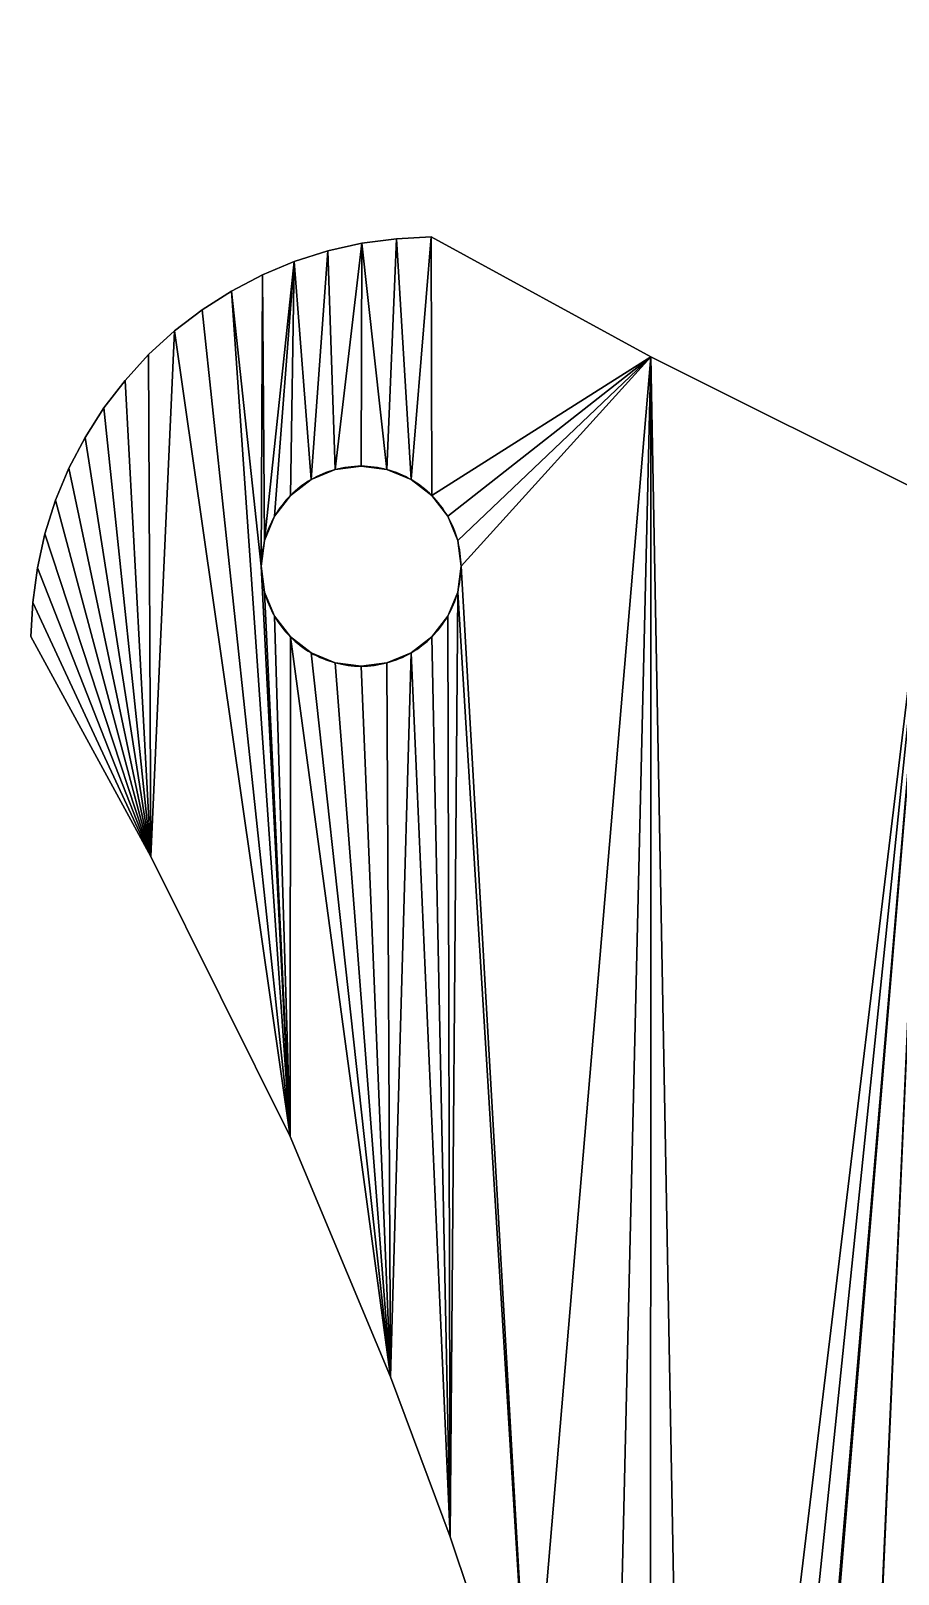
# Model space of a CAD drawing. Header units: inches. Extents: x -40 to 40, y -39.9 to 40.1.
# Drawn here: x -18.47 to -14.13, y 11.96 to 19.67 of the extents above; entities that cross this region are included whole.
import ezdxf

# ---------------------------------------------------------------- set-up
doc = ezdxf.new("R2010")
doc.units = ezdxf.units.IN
doc.header["$MEASUREMENT"] = 0
doc.layers.get('0').update_dxf_attribs({"color": 13})
doc.layers.add('Layer 1', color=7, linetype='Continuous')

# ---------------------------------------------------------------- blocks, each defined once
blk = doc.blocks.new('Group#103')
for p, q in [((23.0211, 57.3338), (22.9005, 57.2839)), ((23.1505, 57.3509), (23.0211, 57.3338)), ((23.0211, 57.3338, 1.5), (23.0211, 57.3338)), ((23.1505, 57.3509, 1.5), (23.1505, 57.3509)), ((23.2799, 57.3338), (23.1505, 57.3509)), ((23.2799, 57.3338, 1.5), (23.2799, 57.3338)), ((23.4005, 57.2839), (23.2799, 57.3338)), ((22.9005, 57.2839), (22.797, 57.2044)), ((22.9005, 57.2839, 1.5), (22.9005, 57.2839)), ((23.5041, 57.2044), (23.4005, 57.2839)), ((23.4005, 57.2839, 1.5), (23.4005, 57.2839)), ((22.797, 57.2044), (22.7175, 57.1009)), ((22.797, 57.2044, 1.5), (22.797, 57.2044)), ((23.5041, 57.2044, 1.5), (23.5041, 57.2044)), ((23.5835, 57.1009), (23.5041, 57.2044)), ((22.7175, 57.1009), (22.6676, 56.9803)), ((22.7175, 57.1009, 1.5), (22.7175, 57.1009)), ((23.6335, 56.9803), (23.5835, 57.1009)), ((23.5835, 57.1009, 1.5), (23.5835, 57.1009)), ((22.6676, 56.9803), (22.6505, 56.8509)), ((22.6676, 56.9803, 1.5), (22.6676, 56.9803)), ((23.6335, 56.9803, 1.5), (23.6335, 56.9803)), ((23.6505, 56.8509), (23.6335, 56.9803)), ((22.6505, 56.8509, 1.5), (22.6505, 56.8509)), ((22.6505, 56.8509), (22.6676, 56.7214)), ((23.6505, 56.8509), (23.6335, 56.7214)), ((23.6505, 56.8509, 1.5), (23.6505, 56.8509)), ((22.6676, 56.7214), (22.7175, 56.6009)), ((22.6676, 56.7214, 1.5), (22.6676, 56.7214)), ((23.6335, 56.7214), (23.5835, 56.6009)), ((23.6335, 56.7214, 1.5), (23.6335, 56.7214)), ((22.7175, 56.6009, 1.5), (22.7175, 56.6009)), ((22.7175, 56.6009), (22.797, 56.4973)), ((23.5835, 56.6009), (23.5041, 56.4973)), ((23.5835, 56.6009, 1.5), (23.5835, 56.6009)), ((22.797, 56.4973, 1.5), (22.797, 56.4973)), ((22.9005, 56.4178), (22.797, 56.4973)), ((23.5041, 56.4973), (23.4005, 56.4178)), ((23.5041, 56.4973, 1.5), (23.5041, 56.4973)), ((22.9005, 56.4178, 1.5), (22.9005, 56.4178)), ((23.0211, 56.3679), (22.9005, 56.4178)), ((23.4005, 56.4178), (23.2799, 56.3679)), ((23.4005, 56.4178, 1.5), (23.4005, 56.4178)), ((23.1505, 56.3509), (23.0211, 56.3679)), ((23.0211, 56.3679, 1.5), (23.0211, 56.3679)), ((23.2799, 56.3679), (23.1505, 56.3509)), ((23.1505, 56.3509, 1.5), (23.1505, 56.3509)), ((23.2799, 56.3679, 1.5), (23.2799, 56.3679))]:
    blk.add_line(p, q)
for start, end in [(105, 120), (90, 105), (75, 90), (60, 75), (120, 135), (45, 60), (135, 150), (30, 45), (150, 165), (15, 30), (165, 180), (0, 15), (180, 195), (345, 0), (195, 210), (330, 345), (210, 225), (315, 330), (225, 240), (300, 315), (240, 255), (285, 300), (255, 270), (270, 285)]:
    blk.add_arc((23.1505, 56.8509, 1.5), 0.5, start, end)
at = {"layer": 'Layer 1', "color": 163}
for p, q in [((23.3276, 58.4885), (23.1541, 58.4652)), ((23.3276, 58.4885, 1.5), (23.1541, 58.4652, 1.5)), ((23.5002, 58.4969), (23.3276, 58.4885)), ((23.5002, 58.4969, 1.5), (23.3276, 58.4885, 1.5)), ((24.5997, 57.8971), (23.5002, 58.4969)), ((24.5997, 57.8971, 1.5), (23.5002, 58.4969, 1.5)), ((22.9848, 58.4277), (22.8165, 58.3741)), ((22.9848, 58.4277, 1.5), (22.8165, 58.3741, 1.5)), ((23.1541, 58.4652), (22.9848, 58.4277)), ((23.1541, 58.4652, 1.5), (22.9848, 58.4277, 1.5)), ((22.8165, 58.3741), (22.6567, 58.3078)), ((22.8165, 58.3741, 1.5), (22.6567, 58.3078, 1.5)), ((22.6567, 58.3078), (22.5025, 58.2267)), ((22.6567, 58.3078, 1.5), (22.5025, 58.2267, 1.5)), ((22.5025, 58.2267), (22.355, 58.1328)), ((22.5025, 58.2267, 1.5), (22.355, 58.1328, 1.5)), ((22.355, 58.1328), (22.2171, 58.027)), ((22.355, 58.1328, 1.5), (22.2171, 58.027, 1.5)), ((22.2171, 58.027), (22.0877, 57.9095)), ((22.2171, 58.027, 1.5), (22.0877, 57.9095, 1.5)), ((22.0877, 57.9095), (21.9706, 57.78)), ((22.0877, 57.9095, 1.5), (21.9706, 57.78, 1.5)), ((26, 57.1986), (24.5997, 57.8971)), ((26, 57.1986, 1.5), (24.5997, 57.8971, 1.5)), ((21.9706, 57.78), (21.8643, 57.6425)), ((21.9706, 57.78, 1.5), (21.8643, 57.6425, 1.5)), ((21.8643, 57.6425), (21.7704, 57.4951)), ((21.8643, 57.6425, 1.5), (21.7704, 57.4951, 1.5)), ((21.7704, 57.4951), (21.6893, 57.3406)), ((21.7704, 57.4951, 1.5), (21.6893, 57.3406, 1.5)), ((21.6893, 57.3406), (21.623, 57.1807)), ((21.6893, 57.3406, 1.5), (21.623, 57.1807, 1.5)), ((21.623, 57.1807), (21.5694, 57.0128)), ((21.623, 57.1807, 1.5), (21.5694, 57.0128, 1.5)), ((21.5694, 57.0128), (21.5323, 56.8431)), ((21.5694, 57.0128, 1.5), (21.5323, 56.8431, 1.5)), ((21.5323, 56.8431), (21.5087, 56.6695)), ((21.5323, 56.8431, 1.5), (21.5087, 56.6695, 1.5)), ((21.5087, 56.6695), (21.4993, 56.4998)), ((21.5087, 56.6695, 1.5), (21.4993, 56.4998, 1.5)), ((22.0986, 55.4003), (21.4993, 56.4998)), ((22.0986, 55.4003, 1.5), (21.4993, 56.4998, 1.5)), ((22.796, 54), (22.0986, 55.4003)), ((22.796, 54, 1.5), (22.0986, 55.4003, 1.5)), ((23.2973, 52.7985), (22.796, 54)), ((23.2973, 52.7985, 1.5), (22.796, 54, 1.5)), ((23.5965, 51.9994), (23.2973, 52.7985)), ((23.5965, 51.9994, 1.5), (23.2973, 52.7985, 1.5)), ((23.9975, 50.8004), (23.5965, 51.9994)), ((23.9975, 50.8004, 1.5), (23.5965, 51.9994, 1.5))]:
    blk.add_line(p, q, dxfattribs=at)
at = {"layer": 'Layer 1'}
for p, q in [((23.3276, 58.4885), (23.3276, 58.4885, 1.5)), ((23.5002, 58.4969), (23.5002, 58.4969, 1.5)), ((22.9848, 58.4277), (22.9848, 58.4277, 1.5)), ((23.1541, 58.4652), (23.1541, 58.4652, 1.5)), ((22.8165, 58.3741), (22.8165, 58.3741, 1.5)), ((22.6567, 58.3078), (22.6567, 58.3078, 1.5)), ((22.5025, 58.2267), (22.5025, 58.2267, 1.5)), ((22.355, 58.1328), (22.355, 58.1328, 1.5)), ((22.2171, 58.027), (22.2171, 58.027, 1.5)), ((22.0877, 57.9095), (22.0877, 57.9095, 1.5)), ((24.5997, 57.8971), (24.5997, 57.8971, 1.5)), ((21.9706, 57.78), (21.9706, 57.78, 1.5)), ((21.8643, 57.6425), (21.8643, 57.6425, 1.5)), ((21.7704, 57.4951), (21.7704, 57.4951, 1.5)), ((21.6893, 57.3406), (21.6893, 57.3406, 1.5)), ((21.623, 57.1807), (21.623, 57.1807, 1.5)), ((21.5694, 57.0128), (21.5694, 57.0128, 1.5)), ((21.5323, 56.8431), (21.5323, 56.8431, 1.5)), ((21.5087, 56.6695), (21.5087, 56.6695, 1.5)), ((21.4993, 56.4998), (21.4993, 56.4998, 1.5)), ((22.0986, 55.4003), (22.0986, 55.4003, 1.5)), ((22.796, 54), (22.796, 54, 1.5)), ((23.2973, 52.7985), (23.2973, 52.7985, 1.5)), ((23.5965, 51.9994), (23.5965, 51.9994, 1.5))]:
    blk.add_line(p, q, dxfattribs=at)
mesh = blk.add_polyface()
corners = [(23.2799, 57.3338), (23.1541, 58.4652), (23.3276, 58.4885), (23.4005, 57.2839), (23.5002, 58.4969), (23.5041, 57.2044), (24.5997, 57.8971), (23.5835, 57.1009), (23.6335, 56.9803), (23.6505, 56.8509), (23.9975, 50.8004), (24.3973, 49.2981), (24.597, 48.3996), (24.798, 47.2009), (26, 57.1986), (24.8975, 46.4995), (24.9995, 45.3872), (24.9995, 45.2165), (24.9995, 34.7874), (27.1987, 23.2945), (26, 56.9976), (26.0024, 56.9546), (33.4976, 24.8944), (34.0006, 56.4974), (34.0006, 55.9972), (38.0799, 23.0575), (38.0799, 56.937), (38.2396, 57.247), (38.2396, 22.7474), (38.3308, 57.4675), (38.3308, 22.527), (38.4298, 57.7568), (38.4298, 22.2376), (38.5702, 58.2983), (38.5702, 21.696), (38.6792, 58.7986), (38.6792, 21.1958), (38.7399, 59.1181), (38.7399, 20.8761), (38.8088, 59.5274), (23.2973, 52.7985), (23.2799, 56.3679), (23.4005, 56.4178), (23.5965, 51.9994), (23.5041, 56.4973), (23.5835, 56.6009), (23.6335, 56.7214)]
mesh.append_faces([[corners[k] for k in face] for face in [(0, 2, 3), (3, 4, 5), (5, 6, 7), (7, 6, 8), (8, 6, 9), (10, 6, 11), (11, 6, 12), (12, 6, 13), (13, 14, 15), (15, 14, 16), (16, 14, 17), (40, 42, 43), (43, 46, 10)]], dxfattribs={"vtx0": -1, "vtx1": -1})
mesh.append_faces([[corners[k] for k in face] for face in [(9, 6, 10), (17, 14, 18)]], dxfattribs={"vtx0": -1, "vtx1": -1, "vtx2": -1})
mesh.append_faces([[corners[k] for k in face] for face in [(0, 1, 2), (3, 2, 4), (5, 4, 6), (13, 6, 14), (19, 20, 21), (22, 23, 24), (25, 26, 27), (28, 27, 29), (30, 29, 31), (32, 31, 33), (34, 33, 35), (36, 35, 37), (38, 37, 39), (40, 41, 42), (43, 42, 44), (43, 44, 45), (43, 45, 46), (10, 46, 9)]], dxfattribs={"vtx0": -1, "vtx2": -1})
mesh = blk.add_polyface()
corners = [(23.2799, 56.3679, 1.5), (23.2973, 52.7985, 1.5), (23.4005, 56.4178, 1.5), (23.5965, 51.9994, 1.5), (23.5041, 56.4973, 1.5), (23.5835, 56.6009, 1.5), (23.6335, 56.7214, 1.5), (23.9975, 50.8004, 1.5), (23.6505, 56.8509, 1.5), (38.2396, 57.247, 1.5), (38.3308, 22.527, 1.5), (38.3308, 57.4675, 1.5), (38.4298, 22.2376, 1.5), (38.4298, 57.7568, 1.5), (38.5702, 21.696, 1.5), (38.5702, 58.2983, 1.5), (38.6792, 21.1958, 1.5), (38.6792, 58.7986, 1.5), (38.7399, 20.8761, 1.5), (38.7399, 59.1181, 1.5), (38.8088, 20.4668, 1.5), (38.8088, 59.5274, 1.5), (26, 56.9976, 1.5), (27.1987, 23.2945, 1.5), (26.0024, 56.9546, 1.5), (26.0067, 56.9105, 1.5), (26.0175, 56.8707, 1.5), (26.0303, 56.8279, 1.5), (34.0006, 56.4974, 1.5), (33.4976, 24.8944, 1.5), (34.0006, 55.9972, 1.5), (23.1541, 58.4652, 1.5), (23.2799, 57.3338, 1.5), (23.3276, 58.4885, 1.5), (23.4005, 57.2839, 1.5), (23.5002, 58.4969, 1.5), (23.5041, 57.2044, 1.5), (24.5997, 57.8971, 1.5), (23.5835, 57.1009, 1.5), (23.6335, 56.9803, 1.5), (24.3973, 49.2981, 1.5), (24.597, 48.3996, 1.5), (24.798, 47.2009, 1.5), (26, 57.1986, 1.5), (24.8975, 46.4995, 1.5), (24.9995, 45.3872, 1.5)]
mesh.append_faces([[corners[k] for k in face] for face in [(0, 1, 2), (2, 3, 4), (4, 3, 5), (5, 3, 6), (6, 7, 8), (9, 10, 11), (11, 12, 13), (13, 14, 15), (15, 16, 17), (17, 18, 19), (19, 20, 21), (22, 23, 24), (24, 23, 25), (25, 23, 26), (26, 23, 27), (28, 29, 30), (31, 32, 33), (33, 34, 35), (35, 36, 37), (37, 42, 43)]], dxfattribs={"vtx0": -1, "vtx1": -1})
mesh.append_faces([[corners[k] for k in face] for face in [(37, 8, 7)]], dxfattribs={"vtx0": -1, "vtx1": -1, "vtx2": -1})
mesh.append_faces([[corners[k] for k in face] for face in [(2, 1, 3), (6, 3, 7), (33, 32, 34), (35, 34, 36), (37, 36, 38), (37, 38, 39), (37, 39, 8), (37, 7, 40), (37, 40, 41), (37, 41, 42), (43, 42, 44), (43, 44, 45)]], dxfattribs={"vtx0": -1, "vtx2": -1})
mesh = blk.add_polyface()
corners = [(23.4005, 23.5847), (23.2987, 27.1985), (23.5992, 27.9978), (23.5041, 23.5053), (23.5835, 23.4017), (23.6335, 23.2811), (24.0004, 29.1967), (23.6505, 23.1517), (25.9972, 22.7943), (26, 56.9976), (27.1987, 23.2945), (34.0006, 56.4974), (27.9981, 23.5936), (29.1969, 23.9946), (37.399, 23.967), (37.5313, 56.1665), (37.5313, 23.8278), (37.7091, 56.3773), (37.7091, 23.617), (37.9101, 56.6572), (37.9101, 23.3369), (38.0799, 56.937), (38.0799, 23.0575), (38.2396, 57.247), (38.2396, 22.7474), (38.3308, 57.4675), (38.3308, 22.527), (38.4298, 57.7568), (38.4298, 22.2376), (38.5702, 58.2983), (38.5702, 21.696), (38.6792, 58.7986), (38.6792, 21.1958), (38.7399, 59.1181), (38.7399, 20.8761), (38.8088, 59.5274), (38.8088, 20.4668), (23.3276, 21.5058), (23.4005, 22.7187), (23.4973, 21.4962), (23.5041, 22.7982), (24.597, 22.0956), (23.5835, 22.9017), (23.6335, 23.0223), (24.3997, 30.6988), (24.5997, 31.5973), (24.8009, 32.7962), (24.9, 33.4976), (24.9995, 34.6069)]
mesh.append_faces([[corners[k] for k in face] for face in [(0, 2, 3), (3, 2, 4), (4, 2, 5), (5, 6, 7), (8, 9, 10), (10, 11, 12), (12, 11, 13), (14, 15, 16), (16, 17, 18), (18, 19, 20), (20, 21, 22), (22, 23, 24), (24, 25, 26), (26, 27, 28), (28, 29, 30), (30, 31, 32), (32, 33, 34), (34, 35, 36), (37, 38, 39), (39, 40, 41), (41, 45, 8)]], dxfattribs={"vtx0": -1, "vtx1": -1})
mesh.append_faces([[corners[k] for k in face] for face in [(41, 7, 6)]], dxfattribs={"vtx0": -1, "vtx1": -1, "vtx2": -1})
mesh.append_faces([[corners[k] for k in face] for face in [(0, 1, 2), (5, 2, 6), (39, 38, 40), (41, 40, 42), (41, 42, 43), (41, 43, 7), (41, 6, 44), (41, 44, 45), (8, 45, 46), (8, 46, 47), (8, 47, 48)]], dxfattribs={"vtx0": -1, "vtx2": -1})
mesh = blk.add_polyface()
corners = [(23.4005, 22.7187, 1.5), (23.4973, 21.4962, 1.5), (23.5041, 22.7982, 1.5), (24.597, 22.0956, 1.5), (23.5835, 22.9017, 1.5), (23.6335, 23.0223, 1.5), (23.6505, 23.1517, 1.5), (24.0004, 29.1967, 1.5), (24.3997, 30.6988, 1.5), (24.5997, 31.5973, 1.5), (25.9972, 22.7943, 1.5), (24.8009, 32.7962, 1.5), (24.9, 33.4976, 1.5), (24.9995, 34.6069, 1.5), (24.9995, 34.7874, 1.5), (24.9995, 45.2165, 1.5), (37.399, 56.0275, 1.5), (37.399, 23.967, 1.5), (37.5313, 23.8278, 1.5), (37.5313, 56.1665, 1.5), (37.7091, 23.617, 1.5), (37.7091, 56.3773, 1.5), (37.9101, 23.3369, 1.5), (37.9101, 56.6572, 1.5), (38.0799, 23.0575, 1.5), (38.0799, 56.937, 1.5), (38.2396, 22.7474, 1.5), (38.2396, 57.247, 1.5), (38.3308, 22.527, 1.5), (38.3308, 57.4675, 1.5), (38.4298, 22.2376, 1.5), (38.4298, 57.7568, 1.5), (38.5702, 21.696, 1.5), (38.5702, 58.2983, 1.5), (38.6792, 21.1958, 1.5), (38.6792, 58.7986, 1.5), (38.7399, 20.8761, 1.5), (38.7399, 59.1181, 1.5), (38.8088, 20.4668, 1.5), (27.1987, 23.2945, 1.5), (26, 56.9976, 1.5), (34.0006, 56.4974, 1.5), (27.9981, 23.5936, 1.5), (23.2987, 27.1985, 1.5), (23.4005, 23.5847, 1.5), (23.5992, 27.9978, 1.5), (23.5041, 23.5053, 1.5), (23.5835, 23.4017, 1.5), (23.6335, 23.2811, 1.5)]
mesh.append_faces([[corners[k] for k in face] for face in [(0, 1, 2), (2, 3, 4), (4, 3, 5), (5, 3, 6), (7, 3, 8), (8, 3, 9), (9, 10, 11), (11, 10, 12), (12, 10, 13), (13, 10, 14), (39, 40, 10), (43, 44, 45), (45, 48, 7)]], dxfattribs={"vtx0": -1, "vtx1": -1})
mesh.append_faces([[corners[k] for k in face] for face in [(6, 3, 7), (14, 10, 15)]], dxfattribs={"vtx0": -1, "vtx1": -1, "vtx2": -1})
mesh.append_faces([[corners[k] for k in face] for face in [(2, 1, 3), (9, 3, 10), (16, 17, 18), (19, 18, 20), (21, 20, 22), (23, 22, 24), (25, 24, 26), (27, 26, 28), (29, 28, 30), (31, 30, 32), (33, 32, 34), (35, 34, 36), (37, 36, 38), (41, 39, 42), (45, 44, 46), (45, 46, 47), (45, 47, 48), (7, 48, 6)]], dxfattribs={"vtx0": -1, "vtx2": -1})
mesh = blk.add_polyface()
corners = [(23.1541, 58.4652, 1.5), (23.3276, 58.4885), (23.1541, 58.4652), (23.3276, 58.4885, 1.5)]
mesh.append_faces([[corners[k] for k in face] for face in [(0, 1, 2), (1, 0, 3)]], dxfattribs={"vtx0": -1})
mesh = blk.add_polyface()
corners = [(23.3276, 58.4885, 1.5), (23.5002, 58.4969), (23.3276, 58.4885), (23.5002, 58.4969, 1.5)]
mesh.append_faces([[corners[k] for k in face] for face in [(0, 1, 2), (1, 0, 3)]], dxfattribs={"vtx0": -1})
mesh = blk.add_polyface()
corners = [(23.5002, 58.4969, 1.5), (24.5997, 57.8971), (23.5002, 58.4969), (24.5997, 57.8971, 1.5)]
mesh.append_faces([[corners[k] for k in face] for face in [(0, 1, 2), (1, 0, 3)]], dxfattribs={"vtx0": -1})
mesh = blk.add_polyface()
corners = [(22.6567, 58.3078), (22.6505, 56.8509), (22.5025, 58.2267), (22.6676, 56.9803), (22.8165, 58.3741), (22.7175, 57.1009), (22.797, 57.2044), (22.9005, 57.2839), (22.9848, 58.4277), (23.0211, 57.3338), (23.1541, 58.4652), (23.1505, 57.3509), (23.2799, 57.3338), (21.5087, 56.6695), (22.0986, 55.4003), (21.4993, 56.4998), (21.5323, 56.8431), (21.5694, 57.0128), (21.623, 57.1807), (21.6893, 57.3406), (21.7704, 57.4951), (21.8643, 57.6425), (21.9706, 57.78), (22.0877, 57.9095), (22.2171, 58.027), (22.796, 54), (22.355, 58.1328), (22.6676, 56.7214), (22.7175, 56.6009), (22.797, 56.4973), (23.2973, 52.7985), (22.9005, 56.4178), (23.0211, 56.3679), (23.1505, 56.3509), (23.2799, 56.3679)]
mesh.append_faces([[corners[k] for k in face] for face in [(13, 14, 15)]], dxfattribs={"vtx0": -1})
mesh.append_faces([[corners[k] for k in face] for face in [(0, 1, 2), (1, 0, 3), (3, 4, 5), (5, 4, 6), (6, 4, 7), (7, 8, 9), (9, 10, 11), (11, 10, 12), (14, 24, 25), (25, 29, 30)]], dxfattribs={"vtx0": -1, "vtx1": -1})
mesh.append_faces([[corners[k] for k in face] for face in [(25, 2, 1)]], dxfattribs={"vtx0": -1, "vtx1": -1, "vtx2": -1})
mesh.append_faces([[corners[k] for k in face] for face in [(3, 0, 4), (7, 4, 8), (9, 8, 10), (14, 13, 16), (14, 16, 17), (14, 17, 18), (14, 18, 19), (14, 19, 20), (14, 20, 21), (14, 21, 22), (14, 22, 23), (14, 23, 24), (25, 24, 26), (25, 26, 2), (25, 1, 27), (25, 27, 28), (25, 28, 29), (30, 29, 31), (30, 31, 32), (30, 32, 33), (30, 33, 34)]], dxfattribs={"vtx0": -1, "vtx2": -1})
mesh = blk.add_polyface()
corners = [(22.0986, 55.4003, 1.5), (21.5087, 56.6695, 1.5), (21.4993, 56.4998, 1.5), (21.5323, 56.8431, 1.5), (21.5694, 57.0128, 1.5), (21.623, 57.1807, 1.5), (21.6893, 57.3406, 1.5), (21.7704, 57.4951, 1.5), (21.8643, 57.6425, 1.5), (21.9706, 57.78, 1.5), (22.0877, 57.9095, 1.5), (22.2171, 58.027, 1.5), (22.796, 54, 1.5), (22.355, 58.1328, 1.5), (22.5025, 58.2267, 1.5), (22.6505, 56.8509, 1.5), (22.6676, 56.7214, 1.5), (22.7175, 56.6009, 1.5), (22.797, 56.4973, 1.5), (23.2973, 52.7985, 1.5), (22.9005, 56.4178, 1.5), (23.0211, 56.3679, 1.5), (23.1505, 56.3509, 1.5), (23.2799, 56.3679, 1.5), (22.6567, 58.3078, 1.5), (22.6676, 56.9803, 1.5), (22.8165, 58.3741, 1.5), (22.7175, 57.1009, 1.5), (22.797, 57.2044, 1.5), (22.9005, 57.2839, 1.5), (22.9848, 58.4277, 1.5), (23.0211, 57.3338, 1.5), (23.1541, 58.4652, 1.5), (23.1505, 57.3509, 1.5), (23.2799, 57.3338, 1.5)]
mesh.append_faces([[corners[k] for k in face] for face in [(0, 1, 2)]], dxfattribs={"vtx0": -1})
mesh.append_faces([[corners[k] for k in face] for face in [(1, 0, 3), (3, 0, 4), (4, 0, 5), (5, 0, 6), (6, 0, 7), (7, 0, 8), (8, 0, 9), (9, 0, 10), (10, 0, 11), (11, 12, 13), (13, 12, 14), (15, 12, 16), (16, 12, 17), (17, 12, 18), (18, 19, 20), (20, 19, 21), (21, 19, 22), (22, 19, 23), (24, 25, 26), (26, 29, 30), (30, 31, 32)]], dxfattribs={"vtx0": -1, "vtx1": -1})
mesh.append_faces([[corners[k] for k in face] for face in [(14, 12, 15)]], dxfattribs={"vtx0": -1, "vtx1": -1, "vtx2": -1})
mesh.append_faces([[corners[k] for k in face] for face in [(11, 0, 12), (18, 12, 19), (15, 24, 14), (24, 15, 25), (26, 25, 27), (26, 27, 28), (26, 28, 29), (30, 29, 31), (32, 31, 33), (32, 33, 34)]], dxfattribs={"vtx0": -1, "vtx2": -1})
mesh = blk.add_polyface()
corners = [(22.8165, 58.3741, 1.5), (22.9848, 58.4277), (22.8165, 58.3741), (22.9848, 58.4277, 1.5)]
mesh.append_faces([[corners[k] for k in face] for face in [(0, 1, 2), (1, 0, 3)]], dxfattribs={"vtx0": -1})
mesh = blk.add_polyface()
corners = [(22.9848, 58.4277, 1.5), (23.1541, 58.4652), (22.9848, 58.4277), (23.1541, 58.4652, 1.5)]
mesh.append_faces([[corners[k] for k in face] for face in [(0, 1, 2), (1, 0, 3)]], dxfattribs={"vtx0": -1})
mesh = blk.add_polyface()
corners = [(22.6567, 58.3078, 1.5), (22.8165, 58.3741), (22.6567, 58.3078), (22.8165, 58.3741, 1.5)]
mesh.append_faces([[corners[k] for k in face] for face in [(0, 1, 2), (1, 0, 3)]], dxfattribs={"vtx0": -1})
mesh = blk.add_polyface()
corners = [(22.5025, 58.2267, 1.5), (22.6567, 58.3078), (22.5025, 58.2267), (22.6567, 58.3078, 1.5)]
mesh.append_faces([[corners[k] for k in face] for face in [(0, 1, 2), (1, 0, 3)]], dxfattribs={"vtx0": -1})
mesh = blk.add_polyface()
corners = [(22.355, 58.1328, 1.5), (22.5025, 58.2267), (22.355, 58.1328), (22.5025, 58.2267, 1.5)]
mesh.append_faces([[corners[k] for k in face] for face in [(0, 1, 2), (1, 0, 3)]], dxfattribs={"vtx0": -1})
mesh = blk.add_polyface()
corners = [(22.2171, 58.027, 1.5), (22.355, 58.1328), (22.2171, 58.027), (22.355, 58.1328, 1.5)]
mesh.append_faces([[corners[k] for k in face] for face in [(0, 1, 2), (1, 0, 3)]], dxfattribs={"vtx0": -1})
mesh = blk.add_polyface()
corners = [(22.0877, 57.9095, 1.5), (22.2171, 58.027), (22.0877, 57.9095), (22.2171, 58.027, 1.5)]
mesh.append_faces([[corners[k] for k in face] for face in [(0, 1, 2), (1, 0, 3)]], dxfattribs={"vtx0": -1})
mesh = blk.add_polyface()
corners = [(22.0877, 57.9095, 1.5), (21.9706, 57.78), (21.9706, 57.78, 1.5), (22.0877, 57.9095)]
mesh.append_faces([[corners[k] for k in face] for face in [(0, 1, 2), (1, 0, 3)]], dxfattribs={"vtx0": -1})
mesh = blk.add_polyface()
corners = [(24.5997, 57.8971, 1.5), (26, 57.1986), (24.5997, 57.8971), (26, 57.1986, 1.5)]
mesh.append_faces([[corners[k] for k in face] for face in [(0, 1, 2), (1, 0, 3)]], dxfattribs={"vtx0": -1})
mesh = blk.add_polyface()
corners = [(21.9706, 57.78, 1.5), (21.8643, 57.6425), (21.8643, 57.6425, 1.5), (21.9706, 57.78)]
mesh.append_faces([[corners[k] for k in face] for face in [(0, 1, 2), (1, 0, 3)]], dxfattribs={"vtx0": -1})
mesh = blk.add_polyface()
corners = [(21.8643, 57.6425, 1.5), (21.7704, 57.4951), (21.7704, 57.4951, 1.5), (21.8643, 57.6425)]
mesh.append_faces([[corners[k] for k in face] for face in [(0, 1, 2), (1, 0, 3)]], dxfattribs={"vtx0": -1})
mesh = blk.add_polyface()
corners = [(21.7704, 57.4951, 1.5), (21.6893, 57.3406), (21.6893, 57.3406, 1.5), (21.7704, 57.4951)]
mesh.append_faces([[corners[k] for k in face] for face in [(0, 1, 2), (1, 0, 3)]], dxfattribs={"vtx0": -1})
mesh = blk.add_polyface()
corners = [(21.6893, 57.3406, 1.5), (21.623, 57.1807), (21.623, 57.1807, 1.5), (21.6893, 57.3406)]
mesh.append_faces([[corners[k] for k in face] for face in [(0, 1, 2), (1, 0, 3)]], dxfattribs={"vtx0": -1})
mesh = blk.add_polyface()
corners = [(23.0211, 57.3338, 1.5), (22.9005, 57.2839), (23.0211, 57.3338), (22.9005, 57.2839, 1.5)]
mesh.append_faces([[corners[k] for k in face] for face in [(0, 1, 2), (1, 0, 3)]], dxfattribs={"vtx0": -1})
mesh = blk.add_polyface()
corners = [(23.1505, 57.3509, 1.5), (23.0211, 57.3338), (23.1505, 57.3509), (23.0211, 57.3338, 1.5)]
mesh.append_faces([[corners[k] for k in face] for face in [(0, 1, 2), (1, 0, 3)]], dxfattribs={"vtx0": -1})
mesh = blk.add_polyface()
corners = [(23.2799, 57.3338, 1.5), (23.1505, 57.3509), (23.2799, 57.3338), (23.1505, 57.3509, 1.5)]
mesh.append_faces([[corners[k] for k in face] for face in [(0, 1, 2), (1, 0, 3)]], dxfattribs={"vtx0": -1})
mesh = blk.add_polyface()
corners = [(23.4005, 57.2839, 1.5), (23.2799, 57.3338), (23.4005, 57.2839), (23.2799, 57.3338, 1.5)]
mesh.append_faces([[corners[k] for k in face] for face in [(0, 1, 2), (1, 0, 3)]], dxfattribs={"vtx0": -1})
mesh = blk.add_polyface()
corners = [(22.9005, 57.2839, 1.5), (22.797, 57.2044), (22.9005, 57.2839), (22.797, 57.2044, 1.5)]
mesh.append_faces([[corners[k] for k in face] for face in [(0, 1, 2), (1, 0, 3)]], dxfattribs={"vtx0": -1})
mesh = blk.add_polyface()
corners = [(23.5041, 57.2044, 1.5), (23.4005, 57.2839), (23.5041, 57.2044), (23.4005, 57.2839, 1.5)]
mesh.append_faces([[corners[k] for k in face] for face in [(0, 1, 2), (1, 0, 3)]], dxfattribs={"vtx0": -1})
mesh = blk.add_polyface()
corners = [(21.623, 57.1807, 1.5), (21.5694, 57.0128), (21.5694, 57.0128, 1.5), (21.623, 57.1807)]
mesh.append_faces([[corners[k] for k in face] for face in [(0, 1, 2), (1, 0, 3)]], dxfattribs={"vtx0": -1})
mesh = blk.add_polyface()
corners = [(22.7175, 57.1009), (22.797, 57.2044, 1.5), (22.7175, 57.1009, 1.5), (22.797, 57.2044)]
mesh.append_faces([[corners[k] for k in face] for face in [(0, 1, 2), (1, 0, 3)]], dxfattribs={"vtx0": -1})
mesh = blk.add_polyface()
corners = [(34.0006, 55.9972, 1.5), (34.6099, 24.9964, 1.5), (34.0063, 55.9103, 1.5), (26.0303, 56.8279, 1.5), (27.1987, 23.2945, 1.5), (26.0479, 56.7866, 1.5), (26.0687, 56.7482, 1.5), (26.0906, 56.7136, 1.5), (26.1185, 56.6776, 1.5), (26.1474, 56.6448, 1.5), (26.1802, 56.6169, 1.5), (26.2148, 56.588, 1.5), (26.2508, 56.5661, 1.5), (26.2892, 56.5453, 1.5), (26.3292, 56.5277, 1.5), (26.3733, 56.515, 1.5), (26.413, 56.5055, 1.5), (26.4571, 56.4998, 1.5), (26.5002, 56.4974, 1.5), (34.0006, 56.4974, 1.5), (26, 57.1986, 1.5), (24.9995, 45.3872, 1.5), (25.9972, 22.7943, 1.5), (26, 56.9976, 1.5), (23.0606, 41.9173, 1.5), (23.3403, 37.9073, 1.5), (23.3403, 42.0883, 1.5), (23.6197, 37.7062, 1.5), (23.6197, 42.288, 1.5), (23.8308, 37.5284, 1.5), (23.8308, 42.4659, 1.5), (23.9701, 37.3961, 1.5), (23.9701, 42.5982, 1.5), (24.1408, 37.2183, 1.5), (24.1408, 42.776, 1.5), (24.2704, 37.0667, 1.5), (24.2704, 42.9291, 1.5), (24.3997, 36.8986, 1.5), (24.3997, 43.0955, 1.5), (24.5485, 36.6781, 1.5), (24.5485, 43.3176, 1.5), (24.6605, 36.4976, 1.5), (24.6605, 43.4967, 1.5), (24.7501, 36.3171, 1.5), (24.7501, 43.6772, 1.5), (24.8217, 36.1366, 1.5), (24.8217, 43.8481, 1.5), (24.9, 35.8472, 1.5), (24.9, 44.1471, 1.5), (24.9403, 35.6088, 1.5), (24.9403, 44.3868, 1.5), (24.9911, 35.1278, 1.5), (24.9911, 44.8665, 1.5), (24.9995, 34.7874, 1.5), (24.9995, 45.2165, 1.5)]
mesh.append_faces([[corners[k] for k in face] for face in [(0, 1, 2), (3, 4, 5), (5, 4, 6), (6, 4, 7), (7, 4, 8), (8, 4, 9), (9, 4, 10), (10, 4, 11), (11, 4, 12), (12, 4, 13), (13, 4, 14), (14, 4, 15), (15, 4, 16), (16, 4, 17), (17, 4, 18), (18, 4, 19), (20, 22, 23), (24, 25, 26), (26, 27, 28), (28, 29, 30), (30, 31, 32), (32, 33, 34), (34, 35, 36), (36, 37, 38), (38, 39, 40), (40, 41, 42), (42, 43, 44), (44, 45, 46), (46, 47, 48), (48, 49, 50), (50, 51, 52), (52, 53, 54)]], dxfattribs={"vtx0": -1, "vtx1": -1})
mesh.append_faces([[corners[k] for k in face] for face in [(20, 21, 22)]], dxfattribs={"vtx0": -1, "vtx1": -1, "vtx2": -1})
mesh = blk.add_polyface()
corners = [(24.9995, 34.6069), (26, 57.1986), (25.9972, 22.7943), (29.1969, 23.9946), (34.0006, 56.4974), (30.699, 24.3942), (31.5976, 24.594), (32.7963, 24.7952), (33.4976, 24.8944), (34.0006, 55.9972), (34.6099, 24.9964), (34.6583, 55.0597), (34.7905, 24.9964), (34.8262, 55.0143), (35.1306, 24.9881), (35.1406, 55.0062), (35.6105, 24.9372), (35.8499, 55.0971), (35.8499, 24.8972), (36.1491, 55.1769), (36.1397, 24.8186), (36.3198, 24.747), (36.5005, 55.3371), (36.5005, 24.6574), (36.6797, 55.4485), (36.6797, 24.5458), (36.9015, 55.5974), (36.9015, 24.397), (37.0685, 55.7283), (37.0685, 24.2674), (37.2213, 55.8578), (37.2213, 24.1379), (37.399, 56.0275), (37.399, 23.967), (23.3403, 37.9073), (23.3403, 42.0883), (23.6197, 42.288), (23.6197, 37.7062), (23.8308, 42.4659), (23.8308, 37.5284), (23.9701, 42.5982), (23.9701, 37.3961), (24.1408, 42.776), (24.1408, 37.2183), (24.2704, 42.9291), (24.2704, 37.0667), (24.3997, 43.0955), (24.3997, 36.8986), (24.5485, 43.3176), (24.5485, 36.6781), (24.6605, 43.4967), (24.6605, 36.4976), (24.7501, 43.6772), (24.7501, 36.3171), (24.8217, 43.8481), (24.8217, 36.1366), (24.9, 44.1471), (24.9, 35.8472), (24.9403, 44.3868), (24.9403, 35.6088), (24.9911, 44.8665), (24.9911, 35.1278), (24.9995, 45.2165), (24.9995, 34.7874)]
mesh.append_faces([[corners[k] for k in face] for face in [(3, 4, 5), (5, 4, 6), (6, 4, 7), (7, 4, 8), (8, 9, 10), (10, 11, 12), (12, 13, 14), (14, 15, 16), (16, 17, 18), (18, 19, 20), (20, 19, 21), (21, 22, 23), (23, 24, 25), (25, 26, 27), (27, 28, 29), (29, 30, 31), (31, 32, 33), (34, 36, 37), (37, 38, 39), (39, 40, 41), (41, 42, 43), (43, 44, 45), (45, 46, 47), (47, 48, 49), (49, 50, 51), (51, 52, 53), (53, 54, 55), (55, 56, 57), (57, 58, 59), (59, 60, 61), (61, 62, 63)]], dxfattribs={"vtx0": -1, "vtx1": -1})
mesh.append_faces([[corners[k] for k in face] for face in [(0, 1, 2)]], dxfattribs={"vtx0": -1, "vtx1": -1, "vtx2": -1})
mesh.append_faces([[corners[k] for k in face] for face in [(34, 35, 36)]], dxfattribs={"vtx0": -1, "vtx2": -1})
mesh = blk.add_polyface()
corners = [(23.5041, 57.2044, 1.5), (23.5835, 57.1009), (23.5835, 57.1009, 1.5), (23.5041, 57.2044)]
mesh.append_faces([[corners[k] for k in face] for face in [(0, 1, 2), (1, 0, 3)]], dxfattribs={"vtx0": -1})
mesh = blk.add_polyface()
corners = [(24.9995, 34.7874), (26, 57.1986), (24.9995, 34.6069), (25.9972, 22.7943), (26, 56.9976), (27.1987, 23.2945), (26.0024, 56.9546), (26.0067, 56.9105), (26.0175, 56.8707), (26.0303, 56.8279), (26.0479, 56.7866), (26.0687, 56.7482), (26.0906, 56.7136), (26.1185, 56.6776), (26.1474, 56.6448), (26.1802, 56.6169), (26.2148, 56.588), (26.2508, 56.5661), (26.2892, 56.5453), (26.3292, 56.5277), (26.3733, 56.515), (26.413, 56.5055), (26.4571, 56.4998), (26.5002, 56.4974), (34.0006, 56.4974), (23.6197, 37.7062), (23.6197, 42.288), (23.8308, 42.4659), (23.8308, 37.5284), (23.9701, 42.5982), (23.9701, 37.3961), (24.1408, 42.776), (24.1408, 37.2183), (24.2704, 42.9291), (24.2704, 37.0667), (24.3997, 43.0955), (24.3997, 36.8986), (24.5485, 43.3176), (24.5485, 36.6781), (24.6605, 43.4967), (24.6605, 36.4976), (24.7501, 43.6772), (24.7501, 36.3171), (24.8217, 43.8481), (24.8217, 36.1366), (24.9, 44.1471), (24.9, 35.8472), (24.9403, 44.3868), (24.9403, 35.6088), (24.9911, 44.8665), (24.9911, 35.1278), (24.9995, 45.2165)]
mesh.append_faces([[corners[k] for k in face] for face in [(0, 1, 2)]], dxfattribs={"vtx0": -1, "vtx1": -1})
mesh.append_faces([[corners[k] for k in face] for face in [(3, 1, 4), (5, 6, 7), (5, 7, 8), (5, 8, 9), (5, 9, 10), (5, 10, 11), (5, 11, 12), (5, 12, 13), (5, 13, 14), (5, 14, 15), (5, 15, 16), (5, 16, 17), (5, 17, 18), (5, 18, 19), (5, 19, 20), (5, 20, 21), (5, 21, 22), (5, 22, 23), (5, 23, 24), (25, 26, 27), (28, 27, 29), (30, 29, 31), (32, 31, 33), (34, 33, 35), (36, 35, 37), (38, 37, 39), (40, 39, 41), (42, 41, 43), (44, 43, 45), (46, 45, 47), (48, 47, 49), (50, 49, 51)]], dxfattribs={"vtx0": -1, "vtx2": -1})
mesh = blk.add_polyface()
corners = [(22.7175, 57.1009), (22.6676, 56.9803, 1.5), (22.6676, 56.9803), (22.7175, 57.1009, 1.5)]
mesh.append_faces([[corners[k] for k in face] for face in [(0, 1, 2), (1, 0, 3)]], dxfattribs={"vtx0": -1})
mesh = blk.add_polyface()
corners = [(23.5835, 57.1009, 1.5), (23.6335, 56.9803), (23.6335, 56.9803, 1.5), (23.5835, 57.1009)]
mesh.append_faces([[corners[k] for k in face] for face in [(0, 1, 2), (1, 0, 3)]], dxfattribs={"vtx0": -1})
mesh = blk.add_polyface()
corners = [(21.5694, 57.0128, 1.5), (21.5323, 56.8431), (21.5323, 56.8431, 1.5), (21.5694, 57.0128)]
mesh.append_faces([[corners[k] for k in face] for face in [(0, 1, 2), (1, 0, 3)]], dxfattribs={"vtx0": -1})
mesh = blk.add_polyface()
corners = [(22.6505, 56.8509), (22.6676, 56.9803, 1.5), (22.6505, 56.8509, 1.5), (22.6676, 56.9803)]
mesh.append_faces([[corners[k] for k in face] for face in [(0, 1, 2), (1, 0, 3)]], dxfattribs={"vtx0": -1})
mesh = blk.add_polyface()
corners = [(23.6335, 56.9803, 1.5), (23.6505, 56.8509), (23.6505, 56.8509, 1.5), (23.6335, 56.9803)]
mesh.append_faces([[corners[k] for k in face] for face in [(0, 1, 2), (1, 0, 3)]], dxfattribs={"vtx0": -1})
mesh = blk.add_polyface()
corners = [(21.5323, 56.8431, 1.5), (21.5087, 56.6695), (21.5087, 56.6695, 1.5), (21.5323, 56.8431)]
mesh.append_faces([[corners[k] for k in face] for face in [(0, 1, 2), (1, 0, 3)]], dxfattribs={"vtx0": -1})
mesh = blk.add_polyface()
corners = [(22.6505, 56.8509), (22.6676, 56.7214, 1.5), (22.6676, 56.7214), (22.6505, 56.8509, 1.5)]
mesh.append_faces([[corners[k] for k in face] for face in [(0, 1, 2), (1, 0, 3)]], dxfattribs={"vtx0": -1})
mesh = blk.add_polyface()
corners = [(23.6505, 56.8509, 1.5), (23.6335, 56.7214), (23.6335, 56.7214, 1.5), (23.6505, 56.8509)]
mesh.append_faces([[corners[k] for k in face] for face in [(0, 1, 2), (1, 0, 3)]], dxfattribs={"vtx0": -1})
mesh = blk.add_polyface()
corners = [(22.7175, 56.6009), (22.6676, 56.7214, 1.5), (22.7175, 56.6009, 1.5), (22.6676, 56.7214)]
mesh.append_faces([[corners[k] for k in face] for face in [(0, 1, 2), (1, 0, 3)]], dxfattribs={"vtx0": -1})
mesh = blk.add_polyface()
corners = [(23.6335, 56.7214, 1.5), (23.5835, 56.6009), (23.5835, 56.6009, 1.5), (23.6335, 56.7214)]
mesh.append_faces([[corners[k] for k in face] for face in [(0, 1, 2), (1, 0, 3)]], dxfattribs={"vtx0": -1})
mesh = blk.add_polyface()
corners = [(21.5087, 56.6695, 1.5), (21.4993, 56.4998), (21.4993, 56.4998, 1.5), (21.5087, 56.6695)]
mesh.append_faces([[corners[k] for k in face] for face in [(0, 1, 2), (1, 0, 3)]], dxfattribs={"vtx0": -1})
mesh = blk.add_polyface()
corners = [(22.7175, 56.6009), (22.797, 56.4973, 1.5), (22.797, 56.4973), (22.7175, 56.6009, 1.5)]
mesh.append_faces([[corners[k] for k in face] for face in [(0, 1, 2), (1, 0, 3)]], dxfattribs={"vtx0": -1})
mesh = blk.add_polyface()
corners = [(23.5835, 56.6009, 1.5), (23.5041, 56.4973), (23.5041, 56.4973, 1.5), (23.5835, 56.6009)]
mesh.append_faces([[corners[k] for k in face] for face in [(0, 1, 2), (1, 0, 3)]], dxfattribs={"vtx0": -1})
mesh = blk.add_polyface()
corners = [(21.4993, 56.4998, 1.5), (22.0986, 55.4003), (22.0986, 55.4003, 1.5), (21.4993, 56.4998)]
mesh.append_faces([[corners[k] for k in face] for face in [(0, 1, 2), (1, 0, 3)]], dxfattribs={"vtx0": -1})
mesh = blk.add_polyface()
corners = [(22.797, 56.4973, 1.5), (22.9005, 56.4178), (22.797, 56.4973), (22.9005, 56.4178, 1.5)]
mesh.append_faces([[corners[k] for k in face] for face in [(0, 1, 2), (1, 0, 3)]], dxfattribs={"vtx0": -1})
mesh = blk.add_polyface()
corners = [(24.9995, 45.2165, 1.5), (25.9972, 22.7943, 1.5), (24.9995, 45.3872, 1.5), (34.6099, 24.9964, 1.5), (34.0006, 55.9972, 1.5), (33.4976, 24.8944, 1.5), (34.6583, 55.0597, 1.5), (34.7905, 24.9964, 1.5), (34.8262, 55.0143, 1.5), (35.1306, 24.9881, 1.5), (35.1406, 55.0062, 1.5), (35.6105, 24.9372, 1.5), (35.6105, 55.0573, 1.5), (35.8499, 24.8972, 1.5), (35.8499, 55.0971, 1.5), (36.1397, 24.8186, 1.5), (36.1491, 55.1769, 1.5), (36.3198, 24.747, 1.5), (36.3198, 55.2475, 1.5), (36.5005, 24.6574, 1.5), (36.5005, 55.3371, 1.5), (36.6797, 24.5458, 1.5), (36.6797, 55.4485, 1.5), (36.9015, 24.397, 1.5), (36.9015, 55.5974, 1.5), (37.0685, 24.2674, 1.5), (37.0685, 55.7283, 1.5), (37.2213, 24.1379, 1.5), (37.2213, 55.8578, 1.5), (37.399, 23.967, 1.5), (34.0006, 56.4974, 1.5), (27.9981, 23.5936, 1.5), (29.1969, 23.9946, 1.5), (30.699, 24.3942, 1.5), (31.5976, 24.594, 1.5), (32.7963, 24.7952, 1.5), (23.3403, 42.0883, 1.5), (23.3403, 37.9073, 1.5), (23.6197, 37.7062, 1.5), (23.6197, 42.288, 1.5), (23.8308, 37.5284, 1.5), (23.8308, 42.4659, 1.5), (23.9701, 37.3961, 1.5), (23.9701, 42.5982, 1.5), (24.1408, 37.2183, 1.5), (24.1408, 42.776, 1.5), (24.2704, 37.0667, 1.5), (24.2704, 42.9291, 1.5), (24.3997, 36.8986, 1.5), (24.3997, 43.0955, 1.5), (24.5485, 36.6781, 1.5), (24.5485, 43.3176, 1.5), (24.6605, 36.4976, 1.5), (24.6605, 43.4967, 1.5), (24.7501, 36.3171, 1.5), (24.7501, 43.6772, 1.5), (24.8217, 36.1366, 1.5), (24.8217, 43.8481, 1.5), (24.9, 35.8472, 1.5), (24.9, 44.1471, 1.5), (24.9403, 35.6088, 1.5), (24.9403, 44.3868, 1.5), (24.9911, 35.1278, 1.5), (24.9911, 44.8665, 1.5), (24.9995, 34.7874, 1.5)]
mesh.append_faces([[corners[k] for k in face] for face in [(0, 1, 2), (3, 4, 5)]], dxfattribs={"vtx0": -1, "vtx1": -1})
mesh.append_faces([[corners[k] for k in face] for face in [(6, 3, 7), (8, 7, 9), (10, 9, 11), (12, 11, 13), (14, 13, 15), (16, 15, 17), (18, 17, 19), (20, 19, 21), (22, 21, 23), (24, 23, 25), (26, 25, 27), (28, 27, 29), (30, 31, 32), (30, 32, 33), (30, 33, 34), (30, 34, 35), (30, 35, 5), (36, 37, 38), (39, 38, 40), (41, 40, 42), (43, 42, 44), (45, 44, 46), (47, 46, 48), (49, 48, 50), (51, 50, 52), (53, 52, 54), (55, 54, 56), (57, 56, 58), (59, 58, 60), (61, 60, 62), (63, 62, 64)]], dxfattribs={"vtx0": -1, "vtx2": -1})
mesh = blk.add_polyface()
corners = [(23.4005, 56.4178, 1.5), (23.5041, 56.4973), (23.4005, 56.4178), (23.5041, 56.4973, 1.5)]
mesh.append_faces([[corners[k] for k in face] for face in [(0, 1, 2), (1, 0, 3)]], dxfattribs={"vtx0": -1})
mesh = blk.add_polyface()
corners = [(22.9005, 56.4178, 1.5), (23.0211, 56.3679), (22.9005, 56.4178), (23.0211, 56.3679, 1.5)]
mesh.append_faces([[corners[k] for k in face] for face in [(0, 1, 2), (1, 0, 3)]], dxfattribs={"vtx0": -1})
mesh = blk.add_polyface()
corners = [(23.2799, 56.3679, 1.5), (23.4005, 56.4178), (23.2799, 56.3679), (23.4005, 56.4178, 1.5)]
mesh.append_faces([[corners[k] for k in face] for face in [(0, 1, 2), (1, 0, 3)]], dxfattribs={"vtx0": -1})
mesh = blk.add_polyface()
corners = [(23.0211, 56.3679, 1.5), (23.1505, 56.3509), (23.0211, 56.3679), (23.1505, 56.3509, 1.5)]
mesh.append_faces([[corners[k] for k in face] for face in [(0, 1, 2), (1, 0, 3)]], dxfattribs={"vtx0": -1})
mesh = blk.add_polyface()
corners = [(23.1505, 56.3509, 1.5), (23.2799, 56.3679), (23.1505, 56.3509), (23.2799, 56.3679, 1.5)]
mesh.append_faces([[corners[k] for k in face] for face in [(0, 1, 2), (1, 0, 3)]], dxfattribs={"vtx0": -1})
mesh = blk.add_polyface()
corners = [(22.0986, 55.4003, 1.5), (22.796, 54), (22.796, 54, 1.5), (22.0986, 55.4003)]
mesh.append_faces([[corners[k] for k in face] for face in [(0, 1, 2), (1, 0, 3)]], dxfattribs={"vtx0": -1})
mesh = blk.add_polyface()
corners = [(22.796, 54, 1.5), (23.2973, 52.7985), (23.2973, 52.7985, 1.5), (22.796, 54)]
mesh.append_faces([[corners[k] for k in face] for face in [(0, 1, 2), (1, 0, 3)]], dxfattribs={"vtx0": -1})
mesh = blk.add_polyface()
corners = [(23.2973, 52.7985, 1.5), (23.5965, 51.9994), (23.5965, 51.9994, 1.5), (23.2973, 52.7985)]
mesh.append_faces([[corners[k] for k in face] for face in [(0, 1, 2), (1, 0, 3)]], dxfattribs={"vtx0": -1})
mesh = blk.add_polyface()
corners = [(23.5965, 51.9994, 1.5), (23.9975, 50.8004), (23.9975, 50.8004, 1.5), (23.5965, 51.9994)]
mesh.append_faces([[corners[k] for k in face] for face in [(0, 1, 2), (1, 0, 3)]], dxfattribs={"vtx0": -1})
blk = doc.blocks.new('Group#106')
at = {"color": 251}
blk.add_blockref('Group#103', (0, 0, 2.5), dxfattribs=at)

msp = doc.modelspace()

# ---------------------------------------------------------------- block references
msp.add_blockref('Group#106', (-39.9658, -39.8538, -3.7))

doc.saveas('drawing.dxf')
